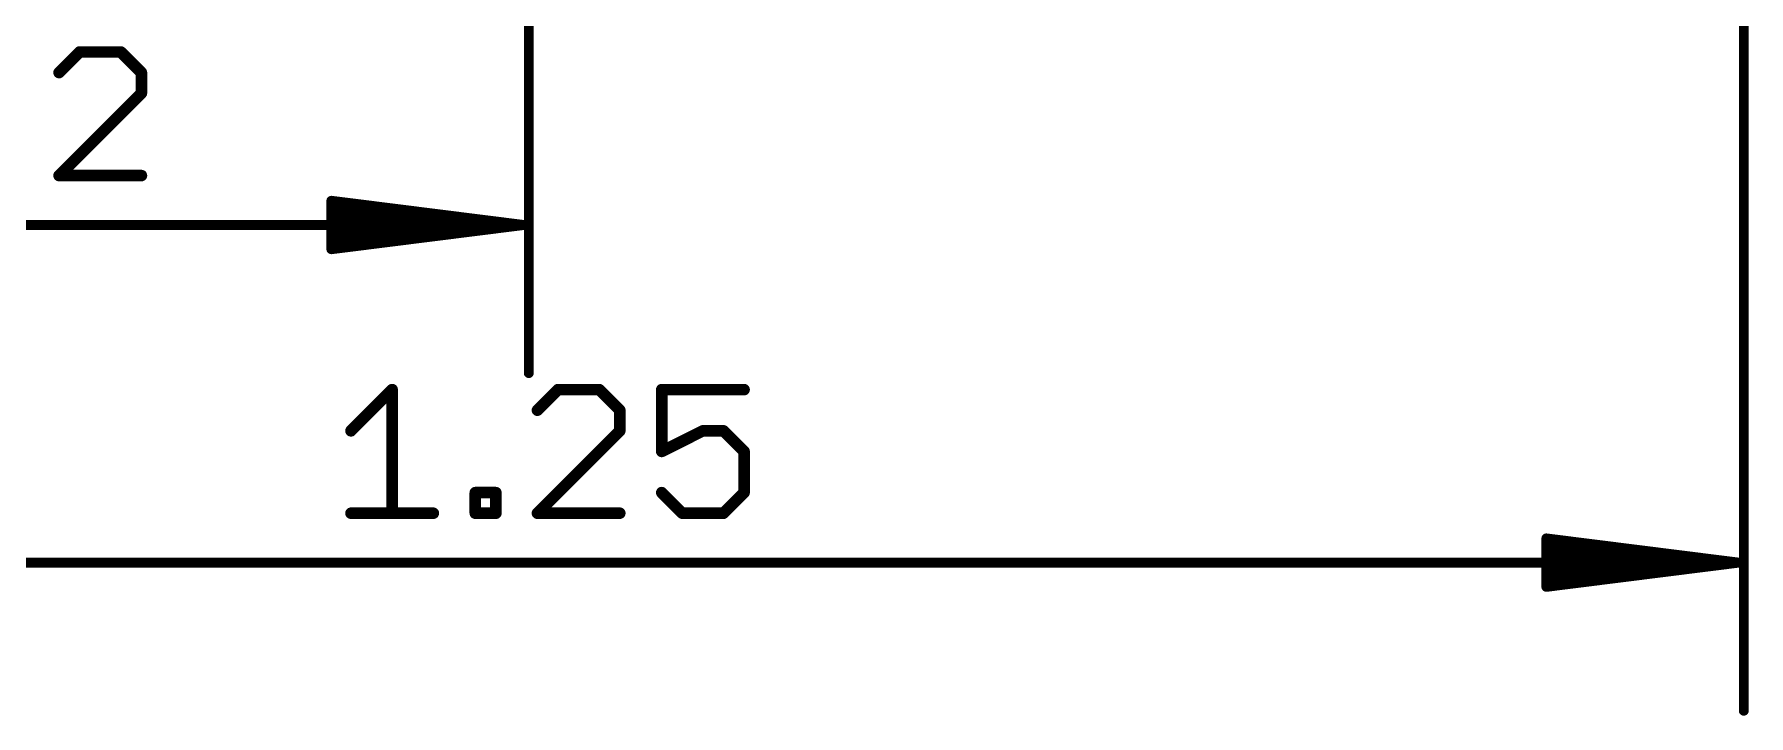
# Model space of a CAD drawing. Extents: x -13.4 to 36.9, y -18 to 22.9.
# Drawn here: x 7.84 to 30.42, y -18.02 to -9.05 of the extents above; entities that cross this region are included whole.
import ezdxf

# ---------------------------------------------------------------- set-up
doc = ezdxf.new("R2010")
doc.units = 0
doc.layers.add('47', color=253, linetype='CONTINUOUS')

msp = doc.modelspace()

# ---------------------------------------------------------------- linework, layer by layer
at = {"layer": '47'}
for points, const_width in [([(30.353, -5.08), (30.353, -17.952)], 0.13), ([(14.351, -6.35), (14.351, -13.507)], 0.13), ([(8.4359, -9.2793), (8.1647, -9.5505)], 0.1524), ([(8.9782, -9.2793), (8.4359, -9.2793)], 0.1524), ([(9.2494, -9.5505), (8.9782, -9.2793)], 0.1524), ([(9.2494, -9.8216), (9.2494, -9.5505)], 0.1524), ([(8.1647, -10.9063), (9.2494, -9.8216)], 0.1524), ([(9.2494, -10.9063), (8.1647, -10.9063)], 0.1524), ([(14.286, -11.557), (11.751, -11.2378)], 0.13), ([(11.751, -11.2378), (11.751, -11.8762)], 0.13), ([(14.286, -11.557), (11.751, -11.297)], 0.13), ([(-1.332, -11.557), (14.286, -11.557)], 0.13), ([(14.286, -11.557), (11.751, -11.427)], 0.13), ([(11.751, -11.8762), (14.286, -11.557)], 0.13), ([(11.751, -11.687), (14.286, -11.557)], 0.13), ([(11.751, -11.817), (14.286, -11.557)], 0.13), ([(12.0093, -14.2666), (12.5516, -13.7243)], 0.1524), ([(12.5516, -13.7243), (12.5516, -15.3513)], 0.1524), ([(14.7362, -13.7243), (14.465, -13.9955)], 0.1524), ([(15.2785, -13.7243), (14.7362, -13.7243)], 0.1524), ([(15.5497, -13.9955), (15.2785, -13.7243)], 0.1524), ([(17.1869, -13.7243), (16.1022, -13.7243)], 0.1524), ([(16.1022, -13.7243), (16.1022, -14.5378)], 0.1524), ([(15.5497, -14.2666), (15.5497, -13.9955)], 0.1524), ([(14.465, -15.3513), (15.5497, -14.2666)], 0.1524), ([(16.1022, -14.5378), (16.6445, -14.2666)], 0.1524), ([(16.6445, -14.2666), (16.9157, -14.2666)], 0.1524), ([(16.9157, -14.2666), (17.1869, -14.5378)], 0.1524), ([(17.1869, -14.5378), (17.1869, -15.0801)], 0.1524), ([(13.6465, -15.3513), (13.6465, -15.0801)], 0.1524), ([(13.6465, -15.0801), (13.9176, -15.0801)], 0.1524), ([(13.9176, -15.0801), (13.9176, -15.3513)], 0.1524), ([(16.3734, -15.3513), (16.1022, -15.0801)], 0.1524), ([(17.1869, -15.0801), (16.9157, -15.3513)], 0.1524), ([(12.0093, -15.3513), (13.094, -15.3513)], 0.1524), ([(13.9176, -15.3513), (13.6465, -15.3513)], 0.1524), ([(15.5497, -15.3513), (14.465, -15.3513)], 0.1524), ([(16.9157, -15.3513), (16.3734, -15.3513)], 0.1524), ([(30.288, -16.002), (27.753, -15.6828)], 0.13), ([(27.753, -15.6828), (27.753, -16.3212)], 0.13), ([(30.288, -16.002), (27.753, -15.742)], 0.13), ([(-1.459, -16.002), (30.288, -16.002)], 0.13), ([(30.288, -16.002), (27.753, -15.872)], 0.13), ([(27.753, -16.3212), (30.288, -16.002)], 0.13), ([(27.753, -16.132), (30.288, -16.002)], 0.13), ([(27.753, -16.262), (30.288, -16.002)], 0.13)]:
    msp.add_lwpolyline(points, dxfattribs=dict(at, const_width=const_width))
for points, const_width in [([(8.4359, -9.2412, 1), (8.4359, -9.3174)], 0.0762), ([(8.4628, -9.3063, 1), (8.4089, -9.2524)], 0.0762), ([(9.0051, -9.2524, 1), (8.9513, -9.3063)], 0.0762), ([(8.9782, -9.3174, 1), (8.9782, -9.2412)], 0.0762), ([(9.2875, -9.5505, 1), (9.2113, -9.5505)], 0.0762), ([(8.1378, -9.5235, 1), (8.1916, -9.5774)], 0.0762), ([(9.2224, -9.5774, 1), (9.2763, -9.5235)], 0.0762), ([(9.2113, -9.8216, 1), (9.2875, -9.8216)], 0.0762), ([(9.2763, -9.8486, 1), (9.2224, -9.7947)], 0.0762), ([(8.1647, -10.8682, 1), (8.1647, -10.9444)], 0.0762), ([(9.2494, -10.9444, 1), (9.2494, -10.8682)], 0.0762), ([(8.1378, -10.8794, 1), (8.1916, -10.9332)], 0.0762), ([(11.7551, -11.2055, 1), (11.7469, -11.27)], 0.065), ([(11.7835, -11.2378, 1), (11.7185, -11.2378)], 0.065), ([(11.7543, -11.2647, 1), (11.7477, -11.3293)], 0.065), ([(11.7527, -11.3945, 1), (11.7493, -11.4595)], 0.065), ([(14.2901, -11.5892, 1), (14.2819, -11.5248)], 0.065), ([(14.2819, -11.5892, 1), (14.2901, -11.5248)], 0.065), ([(14.2893, -11.5893, 1), (14.2827, -11.5247)], 0.065), ([(14.2827, -11.5893, 1), (14.2893, -11.5247)], 0.065), ([(14.2843, -11.5895, 1), (14.2877, -11.5245)], 0.065), ([(14.2877, -11.5895, 1), (14.2843, -11.5245)], 0.065), ([(14.286, -11.5895, 1), (14.286, -11.5245)], 0.065), ([(11.7493, -11.6545, 1), (11.7527, -11.7195)], 0.065), ([(11.7477, -11.7847, 1), (11.7543, -11.8493)], 0.065), ([(11.7469, -11.844, 1), (11.7551, -11.9085)], 0.065), ([(11.7185, -11.8762, 1), (11.7835, -11.8762)], 0.065), ([(14.3185, -13.507, 1), (14.3835, -13.507)], 0.065), ([(12.5897, -13.7243, 1), (12.5135, -13.7243)], 0.0762), ([(12.5786, -13.7513, 1), (12.5247, -13.6974)], 0.0762), ([(14.7362, -13.6862, 1), (14.7362, -13.7624)], 0.0762), ([(14.7631, -13.7513, 1), (14.7093, -13.6974)], 0.0762), ([(15.3055, -13.6974, 1), (15.2516, -13.7513)], 0.0762), ([(15.2785, -13.7624, 1), (15.2785, -13.6862)], 0.0762), ([(16.1022, -13.6862, 1), (16.1022, -13.7624)], 0.0762), ([(16.1403, -13.7243, 1), (16.0641, -13.7243)], 0.0762), ([(17.1869, -13.7624, 1), (17.1869, -13.6862)], 0.0762), ([(14.4381, -13.9685, 1), (14.492, -14.0224)], 0.0762), ([(15.5878, -13.9955, 1), (15.5116, -13.9955)], 0.0762), ([(15.5228, -14.0224, 1), (15.5766, -13.9685)], 0.0762), ([(11.9824, -14.2397, 1), (12.0363, -14.2936)], 0.0762), ([(15.5766, -14.2936, 1), (15.5228, -14.2397)], 0.0762), ([(16.6445, -14.2285, 1), (16.6445, -14.3047)], 0.0762), ([(16.6616, -14.3007, 1), (16.6275, -14.2326)], 0.0762), ([(16.9426, -14.2397, 1), (16.8888, -14.2936)], 0.0762), ([(16.9157, -14.3047, 1), (16.9157, -14.2285)], 0.0762), ([(15.5116, -14.2666, 1), (15.5878, -14.2666)], 0.0762), ([(16.0852, -14.5037, 1), (16.1192, -14.5719)], 0.0762), ([(16.0641, -14.5378, 1), (16.1403, -14.5378)], 0.0762), ([(17.225, -14.5378, 1), (17.1488, -14.5378)], 0.0762), ([(17.1599, -14.5647, 1), (17.2138, -14.5109)], 0.0762), ([(13.6846, -15.0801, 1), (13.6084, -15.0801)], 0.0762), ([(13.6465, -15.042, 1), (13.6465, -15.1182)], 0.0762), ([(13.9557, -15.0801, 1), (13.8795, -15.0801)], 0.0762), ([(13.9176, -15.1182, 1), (13.9176, -15.042)], 0.0762), ([(16.1291, -15.0532, 1), (16.0753, -15.1071)], 0.0762), ([(17.1488, -15.0801, 1), (17.225, -15.0801)], 0.0762), ([(17.2138, -15.1071, 1), (17.1599, -15.0532)], 0.0762), ([(12.0093, -15.3132, 1), (12.0093, -15.3894)], 0.0762), ([(12.5135, -15.3513, 1), (12.5897, -15.3513)], 0.0762), ([(13.094, -15.3894, 1), (13.094, -15.3132)], 0.0762), ([(13.6465, -15.3132, 1), (13.6465, -15.3894)], 0.0762), ([(13.6084, -15.3513, 1), (13.6846, -15.3513)], 0.0762), ([(13.8795, -15.3513, 1), (13.9557, -15.3513)], 0.0762), ([(13.9176, -15.3894, 1), (13.9176, -15.3132)], 0.0762), ([(14.465, -15.3132, 1), (14.465, -15.3894)], 0.0762), ([(14.4381, -15.3244, 1), (14.492, -15.3782)], 0.0762), ([(15.5497, -15.3894, 1), (15.5497, -15.3132)], 0.0762), ([(16.3734, -15.3132, 1), (16.3734, -15.3894)], 0.0762), ([(16.3464, -15.3782, 1), (16.4003, -15.3244)], 0.0762), ([(16.8888, -15.3244, 1), (16.9426, -15.3782)], 0.0762), ([(16.9157, -15.3894, 1), (16.9157, -15.3132)], 0.0762), ([(27.7571, -15.6505, 1), (27.7489, -15.715)], 0.065), ([(27.7855, -15.6828, 1), (27.7205, -15.6828)], 0.065), ([(27.7563, -15.7097, 1), (27.7497, -15.7743)], 0.065), ([(27.7547, -15.8395, 1), (27.7513, -15.9045)], 0.065), ([(30.2921, -16.0342, 1), (30.2839, -15.9698)], 0.065), ([(30.2839, -16.0342, 1), (30.2921, -15.9698)], 0.065), ([(30.2913, -16.0343, 1), (30.2847, -15.9697)], 0.065), ([(30.2847, -16.0343, 1), (30.2913, -15.9697)], 0.065), ([(30.2863, -16.0345, 1), (30.2897, -15.9695)], 0.065), ([(30.2897, -16.0345, 1), (30.2863, -15.9695)], 0.065), ([(30.288, -16.0345, 1), (30.288, -15.9695)], 0.065), ([(27.7513, -16.0995, 1), (27.7547, -16.1645)], 0.065), ([(27.7497, -16.2297, 1), (27.7563, -16.2943)], 0.065), ([(27.7489, -16.289, 1), (27.7571, -16.3535)], 0.065), ([(27.7205, -16.3212, 1), (27.7855, -16.3212)], 0.065), ([(30.3205, -17.952, 1), (30.3855, -17.952)], 0.065)]:
    msp.add_lwpolyline(points, format="xyb", dxfattribs=dict(at, const_width=const_width))

doc.saveas('drawing.dxf')
